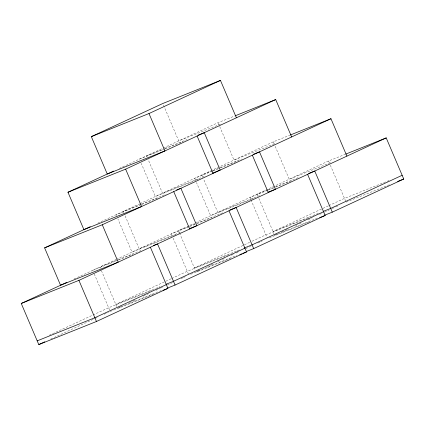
<?xml version="1.0" encoding="UTF-8"?>
<svg xmlns="http://www.w3.org/2000/svg" width="425" height="425" viewBox="0 0 425 425"><rect width="100%" height="100%" fill="white"/><g stroke="black" fill="none" stroke-linecap="round" stroke-linejoin="round"><path stroke-width="0.32" stroke-dasharray="2.12 1.59" d="M119.282 168.459L163.12 148.134M163.386 148.012L218.036 122.671L234.6 116.036M97.723 223.237L139.432 203.899M140.032 203.617L273.286 141.838L289.85 135.198M74.099 278.97L116.073 259.505M116.402 259.356L194.682 223.061M195.282 222.785L328.541 161.001L345.105 154.365M49.21 335.288L108.657 307.727L152.219 290.275M171.052 278.795L115.807 304.412L159.981 286.716M171.652 278.518L187.266 271.277L229.601 254.32M249.661 242.351L194.416 267.962L236.746 251.005M252.062 241.235L265.875 234.834L308.821 217.627M328.27 205.902L273.025 231.519L318.421 213.329M328.87 205.626L344.484 198.385L389.273 180.444M50.803 339.028L94.642 318.702M95.243 318.426L98.244 317.034M104.247 314.245L108.455 312.301M119.202 307.312L122.203 305.92M129.412 302.579L132.414 301.187M133.014 300.911L136.016 299.519M143.225 296.177L146.227 294.785M146.827 294.509L149.828 293.117M155.832 290.328L160.039 288.384M160.639 288.102L162.44 287.268M167.243 285.042L172.651 282.535M181.055 278.635L182.856 277.801M183.457 277.525L186.458 276.133M197.211 271.145L200.212 269.753M207.421 266.411L210.423 265.019M211.023 264.743L212.824 263.909M217.627 261.678L219.428 260.844M222.434 259.452L224.235 258.618M231.439 255.276L233.24 254.442M236.242 253.05L238.048 252.216M245.852 248.593L250.654 246.367M257.863 243.026L262.066 241.076M274.619 235.259L275.82 234.701M281.823 231.917L284.824 230.525M285.425 230.244L288.432 228.852M295.635 225.51L298.637 224.118M299.237 223.842L301.038 223.008M308.247 219.667L312.449 217.717M319.658 214.375L321.459 213.541M324.461 212.149L329.263 209.923M332.27 208.526L338.874 205.466M220.453 124.18L178.734 140.898L163.041 104.114M164.363 148.676L146.572 155.805L147.087 157.011M164.98 148.431L187.064 139.581M139.427 159.12L164.581 149.042M165.197 148.798L182.989 141.668M274.476 143.836L233.984 160.06L218.036 122.671M212.256 170.792L201.827 174.967L202.597 176.779M212.867 170.547L219.619 167.843M220.23 167.593L241.703 158.992M212.468 171.153L194.677 178.282L195.452 180.094M213.084 170.908L219.831 168.204M220.447 167.96L238.239 160.831M204.239 176.476L162.52 193.194L148.118 159.423M195.867 180.285L155.375 196.504L141.227 163.338M196.477 180.035L198.321 179.302M141.01 204.287L123.218 211.416L123.728 212.622M141.621 204.042L166.164 194.209M141.222 204.648L116.067 214.726L116.583 215.932M141.838 204.404L157.787 198.013M330.342 162.754L289.234 179.222L274.571 144.851M267.506 189.954L257.077 194.135L257.848 195.941M268.122 189.709L274.869 187.005M275.48 186.761L298.18 177.666M267.723 190.32L249.932 197.444L250.702 199.256M268.334 190.071L275.081 187.367M275.697 187.122L292.262 180.487M259.489 195.643L217.77 212.357L203.623 179.191M251.117 199.447L210.625 215.666L196.477 182.506M251.733 199.203L253.571 198.464M222.642 212.883L178.468 230.578L179.238 232.39M189.114 226.764L171.323 233.893L172.093 235.7M189.725 226.52L196.477 223.816M197.088 223.566L211.815 217.669M180.269 232.332L139.161 248.8L124.759 215.034M175.578 234.664L132.016 252.115L117.868 218.949M140.962 250.559L99.859 267.022L100.374 268.228M92.714 270.337L117.868 260.259M118.479 260.015L133.206 254.113M346.078 202.125L389.64 184.673M275.23 235.014L277.073 234.276M277.684 234.026L318.793 217.563M269.312 237.835L310.415 221.367M237.363 250.761L240.428 249.528M196.01 271.702L197.848 270.964M198.464 270.72L237.113 255.234M190.703 274.279L231.811 257.81M118.012 307.902L161.574 290.45M110.256 311.461L155.04 293.521M328.541 161.001L329.311 162.807M330.337 165.219L345.854 201.593M273.286 141.838L274.316 144.25M258.878 198.353L273.934 233.654M250.957 199.856L267.245 238.037M179.499 232.99L195.325 270.103M173.124 238.112L188.636 274.481M101.4 270.64L116.716 306.547M94.254 273.955L109.57 309.862"/><path stroke-width="0.64" d="M220.453 80.405L148.994 113.539L164.937 150.923L107.27 174.027L91.322 136.643L162.786 103.509L220.453 80.405L236.401 117.789M291.651 136.956L275.708 99.567L125.635 169.145L141.583 206.534L83.911 229.638L67.963 192.249L113.603 171.089M346.906 156.118L330.958 118.729L102.276 224.756L118.224 262.145L60.552 285.249L44.609 247.86L90.249 226.7M150.381 247.233L167.923 288.357L96.459 321.491L38.792 344.595L21.25 303.471L66.89 282.312M21.25 303.471L78.922 280.367L386.208 137.897L403.75 179.021L332.286 212.155L324.312 215.347M166.329 284.617L94.865 317.751L37.198 340.855M244.938 248.173L173.474 281.308L166.111 284.256M323.547 211.73L252.083 244.858L244.72 247.812M402.156 175.281L330.692 208.415L323.329 211.363M38.792 344.595L44.795 341.812M167.71 287.996L175.068 285.047L246.532 251.913L228.99 210.789M246.319 251.547L253.677 248.598L325.141 215.464L307.599 174.34M91.322 136.643L148.994 113.539M235.216 115.791L275.708 99.567M198.108 135.161L204.244 132.701L220.192 170.085L212.829 173.039M67.963 192.249L125.635 169.145M290.466 134.953L330.958 118.729M253.358 154.323L259.494 151.863L275.442 189.252L268.079 192.201M176.593 190.028L180.885 188.312L196.833 225.696L189.47 228.645M44.609 247.86L102.276 224.756M345.716 154.116L386.208 137.897M308.608 173.485L314.744 171.025L332.286 212.155M230.005 209.934L236.135 207.474L253.677 248.598M153.234 245.639L157.526 243.918L175.068 285.047M397.614 181.48L403.75 179.021M319.621 217.68L325.141 215.464M239.785 254.617L241.623 253.879M242.85 253.385L246.532 251.913M163.014 290.323L167.923 288.357M252.349 155.178L268.297 192.562M197.099 136.016L213.042 173.4M173.74 191.622L189.688 229.011M78.922 280.367L96.459 321.491"/></g></svg>
